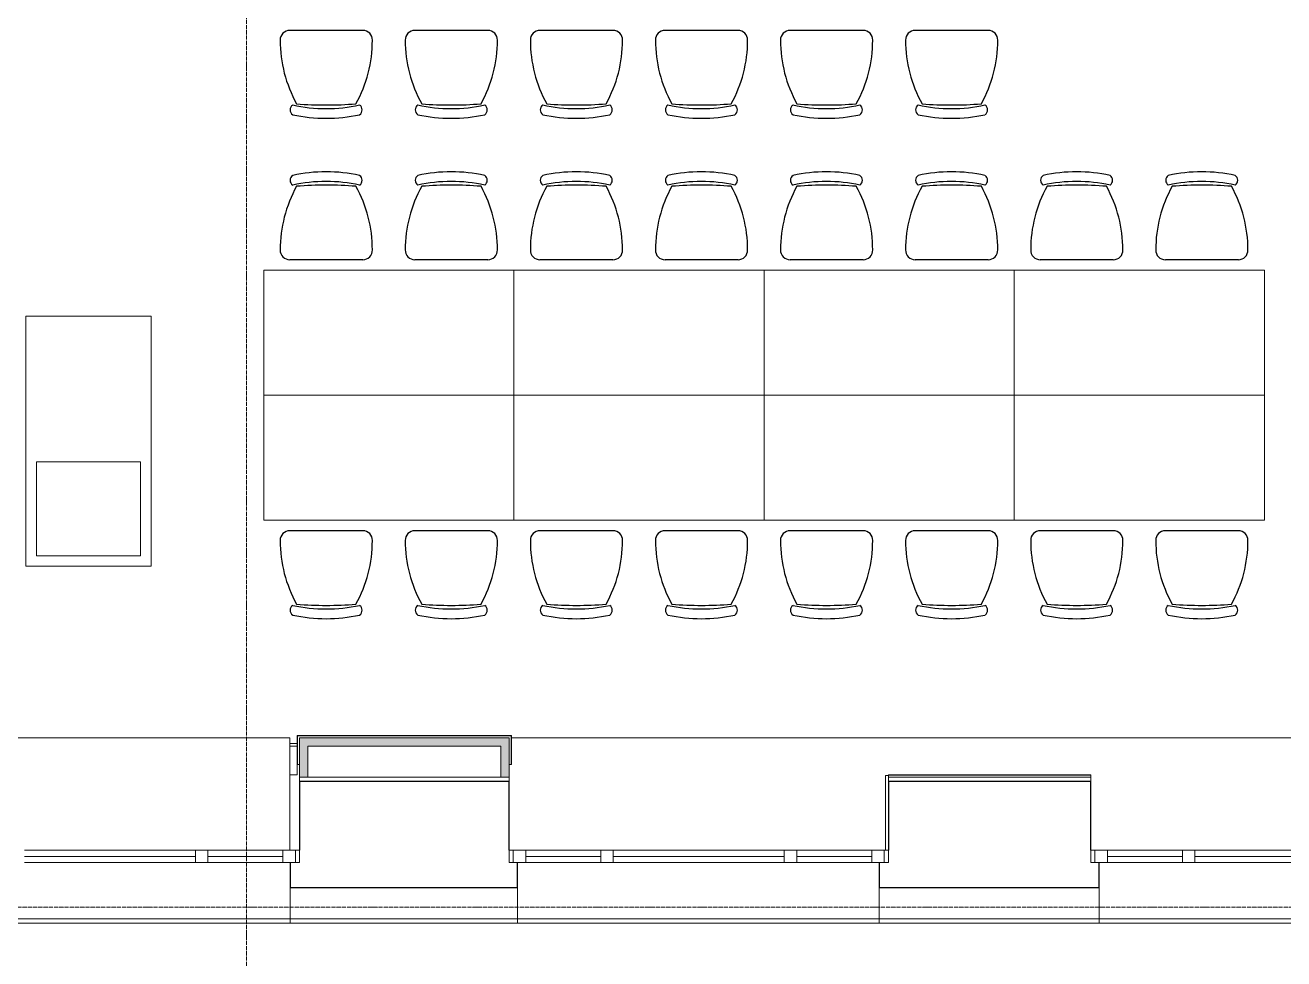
# Model space of a CAD drawing. Header units: millimetres. Extents: x -42533 to 645315, y 3457 to 82611.
# Drawn here: x 297534 to 303572, y 28022 to 32501 of the extents above; entities that cross this region are included whole.
import ezdxf

# ---------------------------------------------------------------- set-up
doc = ezdxf.new("R2010")
doc.units = ezdxf.units.MM
doc.linetypes.add('ADSK_Линия сетки', pattern=[25, 20, -2.5, 0, -2.5])
for name, color, linetype, lineweight in [('_ Окна', 7, 'Continuous', 9), ('Окна', 7, 'Continuous', 9), ('Оси', 253, 'Continuous', 9), ('Перекрытие', 7, 'Continuous', 18), ('Стены внутренние', 7, 'Continuous', 18), ('Стены наружные', 7, 'Continuous', 18), ('Стены несущие', 7, 'Continuous', 30), ('Стены отделка', 7, 'Continuous', 30), ('Стены штриховка', 7, 'Continuous', 9), ('ТХ', 5, 'Continuous', 0), ('ШТРИХОВКА', 252, 'Continuous', 15)]:
    doc.layers.add(name, color=color, linetype=linetype, lineweight=lineweight)
doc.layers.add('ЭОМ_Лотки рабочие', color=5, linetype='Continuous')

# ---------------------------------------------------------------- blocks, each defined once
blk = doc.blocks.new('ТХ 3 этаж')
at = {"color": 8, "linetype": 'Continuous'}
for p, q in [((26125.5, 6040.6), (25775.3, 6040.6)), ((26725.5, 6040.6), (26375.3, 6040.6)), ((27325.5, 6040.6), (26975.3, 6040.6)), ((27925.5, 6040.6), (27575.3, 6040.6)), ((28525.5, 6040.6), (28175.3, 6040.6)), ((29125.5, 6040.6), (28775.3, 6040.6)), ((26125.5, 4940.6), (25775.3, 4940.6)), ((26725.5, 4940.6), (26375.3, 4940.6)), ((27325.5, 4940.6), (26975.3, 4940.6)), ((27925.5, 4940.6), (27575.3, 4940.6)), ((28525.5, 4940.6), (28175.3, 4940.6)), ((29125.5, 4940.6), (28775.3, 4940.6)), ((29725.5, 4940.6), (29375.3, 4940.6)), ((30325.5, 4940.6), (29975.3, 4940.6)), ((26125.5, 3640.6), (25775.3, 3640.6)), ((26725.5, 3640.6), (26375.3, 3640.6)), ((27325.5, 3640.6), (26975.3, 3640.6)), ((27925.5, 3640.6), (27575.3, 3640.6)), ((28525.5, 3640.6), (28175.3, 3640.6)), ((29125.5, 3640.6), (28775.3, 3640.6)), ((29725.5, 3640.6), (29375.3, 3640.6)), ((30325.5, 3640.6), (29975.3, 3640.6))]:
    blk.add_line(p, q, dxfattribs=at)
for centre, radius, start, end in [((25774.7, 5995.2), 45.4, 89.25187, 182.18664), ((26126.1, 5995.2), 45.4, 357.81347, 90.74787), ((26374.7, 5995.2), 45.4, 89.25187, 182.18664), ((26726.1, 5995.2), 45.4, 357.81347, 90.74787), ((26974.7, 5995.2), 45.4, 89.25187, 182.18664), ((27326.1, 5995.2), 45.4, 357.81347, 90.74787), ((27574.7, 5995.2), 45.4, 89.25187, 182.18664), ((27926.1, 5995.2), 45.4, 357.81347, 90.74787), ((28174.7, 5995.2), 45.4, 89.25187, 182.18664), ((28526.1, 5995.2), 45.4, 357.81347, 90.74787), ((28774.7, 5995.2), 45.4, 89.25187, 182.18664), ((29126.1, 5995.2), 45.4, 357.81347, 90.74787), ((26353.8, 5992.1), 624.5, 179.87797, 209.10589), ((25547, 5992.1), 624.5, 330.90677, 0.12147), ((26953.8, 5992.1), 624.5, 179.87797, 209.10589), ((26147, 5992.1), 624.5, 330.90677, 0.12147), ((27553.8, 5992.1), 624.5, 179.87797, 209.10589), ((26747, 5992.1), 624.5, 330.90677, 0.12147), ((28153.8, 5992.1), 624.5, 179.87797, 209.10589), ((27347, 5992.1), 624.5, 330.90677, 0.12147), ((28753.8, 5992.1), 624.5, 179.87797, 209.10589), ((27947, 5992.1), 624.5, 330.90677, 0.12147), ((29353.8, 5992.1), 624.5, 179.87797, 209.10589), ((28547, 5992.1), 624.5, 330.90677, 0.12147), ((25805.1, 5659.4), 28.1, 124.29007, 235.70964), ((25949.7, 6412.8), 747.5, 257.60199, 282.39777), ((25949.7, 7444.6), 1761.9, 265.39382, 274.65462), ((26094.4, 5659.4), 28.1, 304.29147, 55.70827), ((26405.1, 5659.4), 28.1, 124.29007, 235.70964), ((26549.7, 6412.8), 747.5, 257.60199, 282.39777), ((26549.7, 7444.6), 1761.9, 265.39382, 274.65462), ((26694.4, 5659.4), 28.1, 304.29147, 55.70827), ((27005.1, 5659.4), 28.1, 124.29007, 235.70964), ((27149.7, 6412.8), 747.5, 257.60199, 282.39777), ((27149.7, 7444.6), 1761.9, 265.39382, 274.65462), ((27294.4, 5659.4), 28.1, 304.29147, 55.70827), ((27605.1, 5659.4), 28.1, 124.29007, 235.70964), ((27749.7, 6412.8), 747.5, 257.60199, 282.39777), ((27749.7, 7444.6), 1761.9, 265.39382, 274.65462), ((27894.4, 5659.4), 28.1, 304.29147, 55.70827), ((28205.1, 5659.4), 28.1, 124.29007, 235.70964), ((28349.7, 6412.8), 747.5, 257.60199, 282.39777), ((28349.7, 7444.6), 1761.9, 265.39382, 274.65462), ((28494.4, 5659.4), 28.1, 304.29147, 55.70827), ((28805.1, 5659.4), 28.1, 124.29007, 235.70964), ((28949.7, 6412.8), 747.5, 257.60199, 282.39777), ((28949.7, 7444.6), 1761.9, 265.39382, 274.65462), ((29094.4, 5659.4), 28.1, 304.29147, 55.70827), ((25949.7, 6366.3), 747.5, 257.60199, 282.39777), ((26549.7, 6366.3), 747.5, 257.60199, 282.39777), ((27149.7, 6366.3), 747.5, 257.60199, 282.39777), ((27749.7, 6366.3), 747.5, 257.60199, 282.39777), ((28349.7, 6366.3), 747.5, 257.60199, 282.39777), ((28949.7, 6366.3), 747.5, 257.60199, 282.39777), ((25805.1, 5321.7), 28.1, 124.29036, 235.70993), ((25949.7, 4614.9), 747.5, 77.60223, 102.39801), ((25949.7, 4568.4), 747.5, 77.60223, 102.39801), ((26094.4, 5321.7), 28.1, 304.29173, 55.70853), ((26405.1, 5321.7), 28.1, 124.29036, 235.70993), ((26549.7, 4614.9), 747.5, 77.60223, 102.39801), ((26549.7, 4568.4), 747.5, 77.60223, 102.39801), ((26694.4, 5321.7), 28.1, 304.29173, 55.70853), ((27005.1, 5321.7), 28.1, 124.29036, 235.70993), ((27149.7, 4614.9), 747.5, 77.60223, 102.39801), ((27149.7, 4568.4), 747.5, 77.60223, 102.39801), ((27294.4, 5321.7), 28.1, 304.29173, 55.70853), ((27605.1, 5321.7), 28.1, 124.29036, 235.70993), ((27749.7, 4614.9), 747.5, 77.60223, 102.39801), ((27749.7, 4568.4), 747.5, 77.60223, 102.39801), ((27894.4, 5321.7), 28.1, 304.29173, 55.70853), ((28205.1, 5321.7), 28.1, 124.29036, 235.70993), ((28349.7, 4614.9), 747.5, 77.60223, 102.39801), ((28349.7, 4568.4), 747.5, 77.60223, 102.39801), ((28494.4, 5321.7), 28.1, 304.29173, 55.70853), ((28805.1, 5321.7), 28.1, 124.29036, 235.70993), ((28949.7, 4614.9), 747.5, 77.60223, 102.39801), ((28949.7, 4568.4), 747.5, 77.60223, 102.39801), ((29094.4, 5321.7), 28.1, 304.29173, 55.70853), ((29405.1, 5321.7), 28.1, 124.29036, 235.70993), ((29549.7, 4614.9), 747.5, 77.60223, 102.39801), ((29549.7, 4568.4), 747.5, 77.60223, 102.39801), ((29694.4, 5321.7), 28.1, 304.29173, 55.70853), ((30005.1, 5321.7), 28.1, 124.29036, 235.70993), ((30149.7, 4614.9), 747.5, 77.60223, 102.39801), ((30149.7, 4568.4), 747.5, 77.60223, 102.39801), ((30294.4, 5321.7), 28.1, 304.29173, 55.70853), ((26353.8, 4989.1), 624.5, 150.89411, 180.12203), ((25949.7, 3536.6), 1761.9, 85.34538, 94.60618), ((25547, 4989.1), 624.5, 359.87853, 29.09323), ((26953.8, 4989.1), 624.5, 150.89411, 180.12203), ((26549.7, 3536.6), 1761.9, 85.34538, 94.60618), ((26147, 4989.1), 624.5, 359.87853, 29.09323), ((27553.8, 4989.1), 624.5, 150.89411, 180.12203), ((27149.7, 3536.6), 1761.9, 85.34538, 94.60618), ((26747, 4989.1), 624.5, 359.87853, 29.09323), ((28153.8, 4989.1), 624.5, 150.89411, 180.12203), ((27749.7, 3536.6), 1761.9, 85.34538, 94.60618), ((27347, 4989.1), 624.5, 359.87853, 29.09323), ((28753.8, 4989.1), 624.5, 150.89411, 180.12203), ((28349.7, 3536.6), 1761.9, 85.34538, 94.60618), ((27947, 4989.1), 624.5, 359.87853, 29.09323), ((29353.8, 4989.1), 624.5, 150.89411, 180.12203), ((28949.7, 3536.6), 1761.9, 85.34538, 94.60618), ((28547, 4989.1), 624.5, 359.87853, 29.09323), ((29953.8, 4989.1), 624.5, 150.89411, 180.12203), ((29549.7, 3536.6), 1761.9, 85.34538, 94.60618), ((29147, 4989.1), 624.5, 359.87853, 29.09323), ((30553.8, 4989.1), 624.5, 150.89411, 180.12203), ((30149.7, 3536.6), 1761.9, 85.34538, 94.60618), ((29747, 4989.1), 624.5, 359.87853, 29.09323), ((25774.7, 4986), 45.4, 177.81336, 270.74813), ((26126.1, 4986), 45.4, 269.25213, 2.18653), ((26374.7, 4986), 45.4, 177.81336, 270.74813), ((26726.1, 4986), 45.4, 269.25213, 2.18653), ((26974.7, 4986), 45.4, 177.81336, 270.74813), ((27326.1, 4986), 45.4, 269.25213, 2.18653), ((27574.7, 4986), 45.4, 177.81336, 270.74813), ((27926.1, 4986), 45.4, 269.25213, 2.18653), ((28174.7, 4986), 45.4, 177.81336, 270.74813), ((28526.1, 4986), 45.4, 269.25213, 2.18653), ((28774.7, 4986), 45.4, 177.81336, 270.74813), ((29126.1, 4986), 45.4, 269.25213, 2.18653), ((29374.7, 4986), 45.4, 177.81336, 270.74813), ((29726.1, 4986), 45.4, 269.25213, 2.18653), ((29974.7, 4986), 45.4, 177.81336, 270.74813), ((30326.1, 4986), 45.4, 269.25213, 2.18653), ((25774.7, 3595.2), 45.4, 89.25187, 182.18664), ((26126.1, 3595.2), 45.4, 357.81347, 90.74787), ((26374.7, 3595.2), 45.4, 89.25187, 182.18664), ((26726.1, 3595.2), 45.4, 357.81347, 90.74787), ((26974.7, 3595.2), 45.4, 89.25187, 182.18664), ((27326.1, 3595.2), 45.4, 357.81347, 90.74787), ((27574.7, 3595.2), 45.4, 89.25187, 182.18664), ((27926.1, 3595.2), 45.4, 357.81347, 90.74787), ((28174.7, 3595.2), 45.4, 89.25187, 182.18664), ((28526.1, 3595.2), 45.4, 357.81347, 90.74787), ((28774.7, 3595.2), 45.4, 89.25187, 182.18664), ((29126.1, 3595.2), 45.4, 357.81347, 90.74787), ((29374.7, 3595.2), 45.4, 89.25187, 182.18664), ((29726.1, 3595.2), 45.4, 357.81347, 90.74787), ((29974.7, 3595.2), 45.4, 89.25187, 182.18664), ((30326.1, 3595.2), 45.4, 357.81347, 90.74787), ((26353.8, 3592.1), 624.5, 179.87797, 209.10589), ((25547, 3592.1), 624.5, 330.90677, 0.12147), ((26953.8, 3592.1), 624.5, 179.87797, 209.10589), ((26147, 3592.1), 624.5, 330.90677, 0.12147), ((27553.8, 3592.1), 624.5, 179.87797, 209.10589), ((26747, 3592.1), 624.5, 330.90677, 0.12147), ((28153.8, 3592.1), 624.5, 179.87797, 209.10589), ((27347, 3592.1), 624.5, 330.90677, 0.12147), ((28753.8, 3592.1), 624.5, 179.87797, 209.10589), ((27947, 3592.1), 624.5, 330.90677, 0.12147), ((29353.8, 3592.1), 624.5, 179.87797, 209.10589), ((28547, 3592.1), 624.5, 330.90677, 0.12147), ((29953.8, 3592.1), 624.5, 179.87797, 209.10589), ((29147, 3592.1), 624.5, 330.90677, 0.12147), ((30553.8, 3592.1), 624.5, 179.87797, 209.10589), ((29747, 3592.1), 624.5, 330.90677, 0.12147), ((25805.1, 3259.4), 28.1, 124.29007, 235.70964), ((25949.7, 4012.8), 747.5, 257.60199, 282.39777), ((25949.7, 5044.6), 1761.9, 265.39382, 274.65462), ((26094.4, 3259.4), 28.1, 304.29147, 55.70827), ((26405.1, 3259.4), 28.1, 124.29007, 235.70964), ((26549.7, 4012.8), 747.5, 257.60199, 282.39777), ((26549.7, 5044.6), 1761.9, 265.39382, 274.65462), ((26694.4, 3259.4), 28.1, 304.29147, 55.70827), ((27005.1, 3259.4), 28.1, 124.29007, 235.70964), ((27149.7, 4012.8), 747.5, 257.60199, 282.39777), ((27149.7, 5044.6), 1761.9, 265.39382, 274.65462), ((27294.4, 3259.4), 28.1, 304.29147, 55.70827), ((27605.1, 3259.4), 28.1, 124.29007, 235.70964), ((27749.7, 4012.8), 747.5, 257.60199, 282.39777), ((27749.7, 5044.6), 1761.9, 265.39382, 274.65462), ((27894.4, 3259.4), 28.1, 304.29147, 55.70827), ((28205.1, 3259.4), 28.1, 124.29007, 235.70964), ((28349.7, 4012.8), 747.5, 257.60199, 282.39777), ((28349.7, 5044.6), 1761.9, 265.39382, 274.65462), ((28494.4, 3259.4), 28.1, 304.29147, 55.70827), ((28805.1, 3259.4), 28.1, 124.29007, 235.70964), ((28949.7, 4012.8), 747.5, 257.60199, 282.39777), ((28949.7, 5044.6), 1761.9, 265.39382, 274.65462), ((29094.4, 3259.4), 28.1, 304.29147, 55.70827), ((29405.1, 3259.4), 28.1, 124.29007, 235.70964), ((29549.7, 4012.8), 747.5, 257.60199, 282.39777), ((29549.7, 5044.6), 1761.9, 265.39382, 274.65462), ((29694.4, 3259.4), 28.1, 304.29147, 55.70827), ((30005.1, 3259.4), 28.1, 124.29007, 235.70964), ((30149.7, 4012.8), 747.5, 257.60199, 282.39777), ((30149.7, 5044.6), 1761.9, 265.39382, 274.65462), ((30294.4, 3259.4), 28.1, 304.29147, 55.70827), ((25949.7, 3966.3), 747.5, 257.60199, 282.39777), ((26549.7, 3966.3), 747.5, 257.60199, 282.39777), ((27149.7, 3966.3), 747.5, 257.60199, 282.39777), ((27749.7, 3966.3), 747.5, 257.60199, 282.39777), ((28349.7, 3966.3), 747.5, 257.60199, 282.39777), ((28949.7, 3966.3), 747.5, 257.60199, 282.39777), ((29549.7, 3966.3), 747.5, 257.60199, 282.39777), ((30149.7, 3966.3), 747.5, 257.60199, 282.39777)]:
    blk.add_arc(centre, radius, start, end, dxfattribs=at)
at = {"layer": 'ТХ', "color": 8}
for points in [[(25650.4, 4890.6), (26850.4, 4890.6), (26850.4, 4290.6), (25650.4, 4290.6)], [(26850.4, 4890.6), (28050.4, 4890.6), (28050.4, 4290.6), (26850.4, 4290.6)], [(28050.4, 4890.6), (29250.4, 4890.6), (29250.4, 4290.6), (28050.4, 4290.6)], [(29250.4, 4890.6), (30450.4, 4890.6), (30450.4, 4290.6), (29250.4, 4290.6)], [(25109.8, 4670.6), (25109.8, 3470.6), (24509.8, 3470.6), (24509.8, 4670.6)], [(25650.4, 4290.6), (26850.4, 4290.6), (26850.4, 3690.6), (25650.4, 3690.6)], [(26850.4, 4290.6), (28050.4, 4290.6), (28050.4, 3690.6), (26850.4, 3690.6)], [(28050.4, 4290.6), (29250.4, 4290.6), (29250.4, 3690.6), (28050.4, 3690.6)], [(29250.4, 4290.6), (30450.4, 4290.6), (30450.4, 3690.6), (29250.4, 3690.6)], [(24559.8, 3970.6), (24559.8, 3520.6), (25059.8, 3520.6), (25059.8, 3970.6)]]:
    blk.add_lwpolyline(points, close=True, dxfattribs=at)
blk = doc.blocks.new('План 3 этажа')
at = {"layer": 'Стены внутренние'}
for points in [[(19776.354, 2725.558), (19816.354, 2725.558), (19816.354, 2765.558), (18811.483, 2765.558), (18811.483, 2725.558), (19636.988, 2725.558)], [(18851.483, 2577.133), (18851.483, 2725.558), (18811.483, 2725.558), (18811.483, 2577.133)], [(19816.354, 2577.133), (19816.354, 2725.558), (19776.354, 2725.558), (19776.354, 2577.133), (19801.481, 2577.133)]]:
    blk.add_hatch(color=8, dxfattribs=at).paths.add_polyline_path(points)
at = {"layer": '_ Окна', "color": 8}
for p, q in [((18311.483, 2197.133), (17491.483, 2197.133)), ((18731.483, 2197.133), (18371.483, 2197.133)), ((18791.483, 2227.133), (18791.483, 2167.133)), ((19836.354, 2227.133), (19836.354, 2167.133)), ((20256.354, 2197.133), (19896.354, 2197.133)), ((21136.354, 2197.133), (20316.354, 2197.133)), ((21556.354, 2197.133), (21196.354, 2197.133)), ((21616.354, 2227.133), (21616.354, 2167.133)), ((22626.349, 2227.133), (22626.349, 2167.133)), ((23046.349, 2197.133), (22686.349, 2197.133)), ((23926.349, 2197.133), (23106.349, 2197.133))]:
    blk.add_line(p, q, dxfattribs=at)
at = {"layer": '_ Окна', "color": 8, "lineweight": 18}
for p, q in [((18311.483, 2167.133), (18311.483, 2227.133)), ((18311.483, 2227.133), (18371.483, 2227.133)), ((18371.483, 2227.133), (18371.483, 2167.133)), ((18731.483, 2167.133), (18731.483, 2227.133)), ((18731.483, 2227.133), (18811.483, 2227.133)), ((18811.483, 2227.133), (18811.483, 2167.133)), ((19896.354, 2227.133), (19816.354, 2227.133)), ((19816.354, 2227.133), (19816.354, 2167.133)), ((19896.354, 2167.133), (19896.354, 2227.133)), ((20256.354, 2167.133), (20256.354, 2227.133)), ((20256.354, 2227.133), (20316.354, 2227.133)), ((20316.354, 2227.133), (20316.354, 2167.133)), ((21136.354, 2167.133), (21136.354, 2227.133)), ((21136.354, 2227.133), (21196.354, 2227.133)), ((21196.354, 2227.133), (21196.354, 2167.133)), ((21556.354, 2167.133), (21556.354, 2227.133)), ((21556.354, 2227.133), (21636.354, 2227.133)), ((21636.354, 2227.133), (21636.354, 2167.133)), ((22686.349, 2227.133), (22606.349, 2227.133)), ((22606.349, 2227.133), (22606.349, 2167.133)), ((22686.349, 2167.133), (22686.349, 2227.133)), ((23046.349, 2167.133), (23046.349, 2227.133)), ((23046.349, 2227.133), (23106.349, 2227.133)), ((23106.349, 2227.133), (23106.349, 2167.133)), ((18371.483, 2167.133), (18311.483, 2167.133)), ((18811.483, 2167.133), (18731.483, 2167.133)), ((19816.354, 2167.133), (19896.354, 2167.133)), ((20316.354, 2167.133), (20256.354, 2167.133)), ((21196.354, 2167.133), (21136.354, 2167.133)), ((21636.354, 2167.133), (21556.354, 2167.133)), ((22606.349, 2167.133), (22686.349, 2167.133)), ((23106.349, 2167.133), (23046.349, 2167.133))]:
    blk.add_line(p, q, dxfattribs=at)
at = {"layer": 'Окна', "color": 8}
for p, q in [((17491.483, 2227.133), (18311.483, 2227.133)), ((18371.483, 2227.133), (18311.483, 2227.133)), ((18371.483, 2227.133), (18731.483, 2227.133)), ((18811.483, 2227.133), (18731.483, 2227.133)), ((18811.483, 2167.133), (18811.483, 2227.133)), ((19896.354, 2227.133), (19816.354, 2227.133)), ((19816.354, 2227.133), (19816.354, 2167.133)), ((19896.354, 2227.133), (20256.354, 2227.133)), ((20316.354, 2227.133), (20256.354, 2227.133)), ((20316.354, 2227.133), (21136.354, 2227.133)), ((21196.354, 2227.133), (21136.354, 2227.133)), ((21196.354, 2227.133), (21556.354, 2227.133)), ((21636.354, 2227.133), (21556.354, 2227.133)), ((21636.354, 2167.133), (21636.354, 2227.133)), ((22686.349, 2227.133), (22606.349, 2227.133)), ((22606.349, 2227.133), (22606.349, 2167.133)), ((22686.349, 2227.133), (23046.349, 2227.133)), ((23106.349, 2227.133), (23046.349, 2227.133)), ((23106.349, 2227.133), (23926.349, 2227.133)), ((18311.483, 2167.133), (17491.483, 2167.133)), ((18311.483, 2167.133), (18371.483, 2167.133)), ((18731.483, 2167.133), (18371.483, 2167.133)), ((18731.483, 2167.133), (18811.483, 2167.133)), ((19816.354, 2167.133), (19896.354, 2167.133)), ((20256.354, 2167.133), (19896.354, 2167.133)), ((20256.354, 2167.133), (20316.354, 2167.133)), ((21136.354, 2167.133), (20316.354, 2167.133)), ((21136.354, 2167.133), (21196.354, 2167.133)), ((21556.354, 2167.133), (21196.354, 2167.133)), ((21556.354, 2167.133), (21636.354, 2167.133)), ((22606.349, 2167.133), (22686.349, 2167.133)), ((23046.349, 2167.133), (22686.349, 2167.133)), ((23046.349, 2167.133), (23106.349, 2167.133)), ((23926.349, 2167.133), (23106.349, 2167.133))]:
    blk.add_line(p, q, dxfattribs=at)
at = {"layer": 'Оси', "color": 8, "linetype": 'ADSK_Линия сетки'}
for p, q in [((18556.908, -3523.688), (18556.908, 13975.186)), ((-10051.774, 1953.902), (51155.436, 1953.902))]:
    blk.add_line(p, q, dxfattribs=at)
at = {"layer": 'Перекрытие', "color": 8}
for p, q in [((18763.925, 2765.558), (16178.343, 2765.558)), ((18763.925, 2227.133), (18763.925, 2765.558)), ((24417.843, 2765.558), (19828.354, 2765.558)), ((21621.481, 2227.133), (21621.481, 2585.558)), ((21621.481, 2585.558), (21636.354, 2585.558)), ((22606.484, 2585.558), (22606.484, 2227.032))]:
    blk.add_line(p, q, dxfattribs=at)
at = {"layer": 'Стены внутренние', "color": 8}
for p, q in [((18763.925, 2737.912), (18799.483, 2737.912)), ((18799.483, 2725.912), (18763.925, 2725.912))]:
    blk.add_line(p, q, dxfattribs=at)
at = {"layer": 'Стены наружные', "color": 8}
for p, q in [((18799.483, 2589.133), (18799.483, 2637.133)), ((18763.925, 2589.133), (18799.483, 2589.133)), ((17031.483, 1897.133), (18766.483, 1897.133)), ((17031.483, 1877.133), (18766.483, 1877.133)), ((18790.483, 1876.133), (17036.352, 1876.133)), ((18790.483, 1876.133), (18790.483, 1877.133)), ((19856.354, 1897.133), (21591.354, 1897.133)), ((21591.354, 1877.133), (19856.354, 1877.133)), ((19856.354, 1877.133), (19856.354, 1876.133)), ((21611.484, 1876.133), (19856.354, 1876.133)), ((21611.484, 1876.133), (21611.484, 1877.133)), ((22646.349, 1897.133), (24381.349, 1897.133)), ((24381.349, 1877.133), (22646.349, 1877.133)), ((22646.349, 1877.133), (22646.349, 1876.133)), ((24381.349, 1876.133), (22646.349, 1876.133))]:
    blk.add_line(p, q, dxfattribs=at)
at = {"layer": 'Стены несущие', "color": 8}
for p, q in [((18811.483, 2557.133), (18811.483, 2227.133)), ((19816.354, 2557.133), (18811.483, 2557.133)), ((19816.354, 2227.133), (19816.354, 2557.133)), ((21636.354, 2557.133), (21636.354, 2227.133)), ((22606.349, 2557.133), (21636.354, 2557.133)), ((22606.349, 2227.133), (22606.349, 2557.133)), ((18766.483, 2167.133), (18766.483, 2047.133)), ((19856.354, 2047.133), (19856.354, 2167.133)), ((21591.354, 2167.133), (21591.354, 2047.133)), ((22646.349, 2047.133), (22646.349, 2167.133)), ((19856.354, 2047.133), (18766.483, 2047.133)), ((22646.349, 2047.133), (21591.354, 2047.133))]:
    blk.add_line(p, q, dxfattribs=at)
at = {"layer": 'Стены отделка', "color": 8, "lineweight": 9}
for p, q in [((19826.354, 2777.558), (18801.483, 2777.558)), ((18799.483, 2775.558), (18799.483, 2637.133)), ((19816.354, 2765.558), (18811.483, 2765.558)), ((18811.483, 2557.133), (18811.483, 2765.558)), ((18851.483, 2725.558), (19776.354, 2725.558)), ((18851.483, 2577.133), (18851.483, 2725.558)), ((19776.354, 2725.558), (19776.354, 2577.133)), ((19816.354, 2765.558), (19816.354, 2557.133)), ((19828.354, 2637.133), (19828.354, 2775.558)), ((18799.483, 2637.133), (18811.483, 2637.133)), ((19816.354, 2637.133), (19828.354, 2637.133)), ((18811.483, 2577.133), (18851.483, 2577.133)), ((18851.483, 2577.133), (19816.354, 2577.133)), ((21636.354, 2589.133), (21636.354, 2557.133)), ((22606.349, 2589.133), (21636.354, 2589.133)), ((22606.349, 2557.133), (22606.349, 2589.133)), ((18766.483, 2047.133), (18766.483, 1877.133)), ((19856.354, 2047.133), (19856.354, 2047.133)), ((19856.354, 1877.133), (19856.354, 2047.133)), ((21591.354, 2047.133), (21591.354, 1877.133)), ((22646.349, 1877.133), (22646.349, 2047.133)), ((19856.354, 1897.133), (18766.483, 1897.133)), ((18766.483, 1877.133), (19856.354, 1877.133)), ((22646.349, 1897.133), (21591.354, 1897.133)), ((21591.354, 1877.133), (22646.349, 1877.133))]:
    blk.add_line(p, q, dxfattribs=at)
at = {"layer": 'Стены штриховка', "color": 8}
for p, q in [((18801.483, 2777.558), (18799.483, 2777.558)), ((18799.483, 2777.558), (18799.483, 2775.558)), ((18801.483, 2777.558), (18801.483, 2637.133)), ((19826.354, 2637.133), (19826.354, 2777.558)), ((19828.354, 2777.558), (19826.354, 2777.558)), ((19828.354, 2775.558), (19828.354, 2777.558)), ((19828.354, 2775.558), (18799.483, 2775.558)), ((22606.349, 2587.133), (21636.354, 2587.133)), ((22606.349, 2577.133), (21636.354, 2577.133))]:
    blk.add_line(p, q, dxfattribs=at)
at = {"layer": 'ЭОМ_Лотки рабочие'}
blk.add_blockref('ТХ 3 этаж', (-7010.895, 118.542), dxfattribs=at)

msp = doc.modelspace()

# ---------------------------------------------------------------- block references
at = {"layer": 'ШТРИХОВКА'}
msp.add_blockref('План 3 этажа', (280039.2, 26316.4), dxfattribs=at)

doc.saveas('drawing.dxf')
